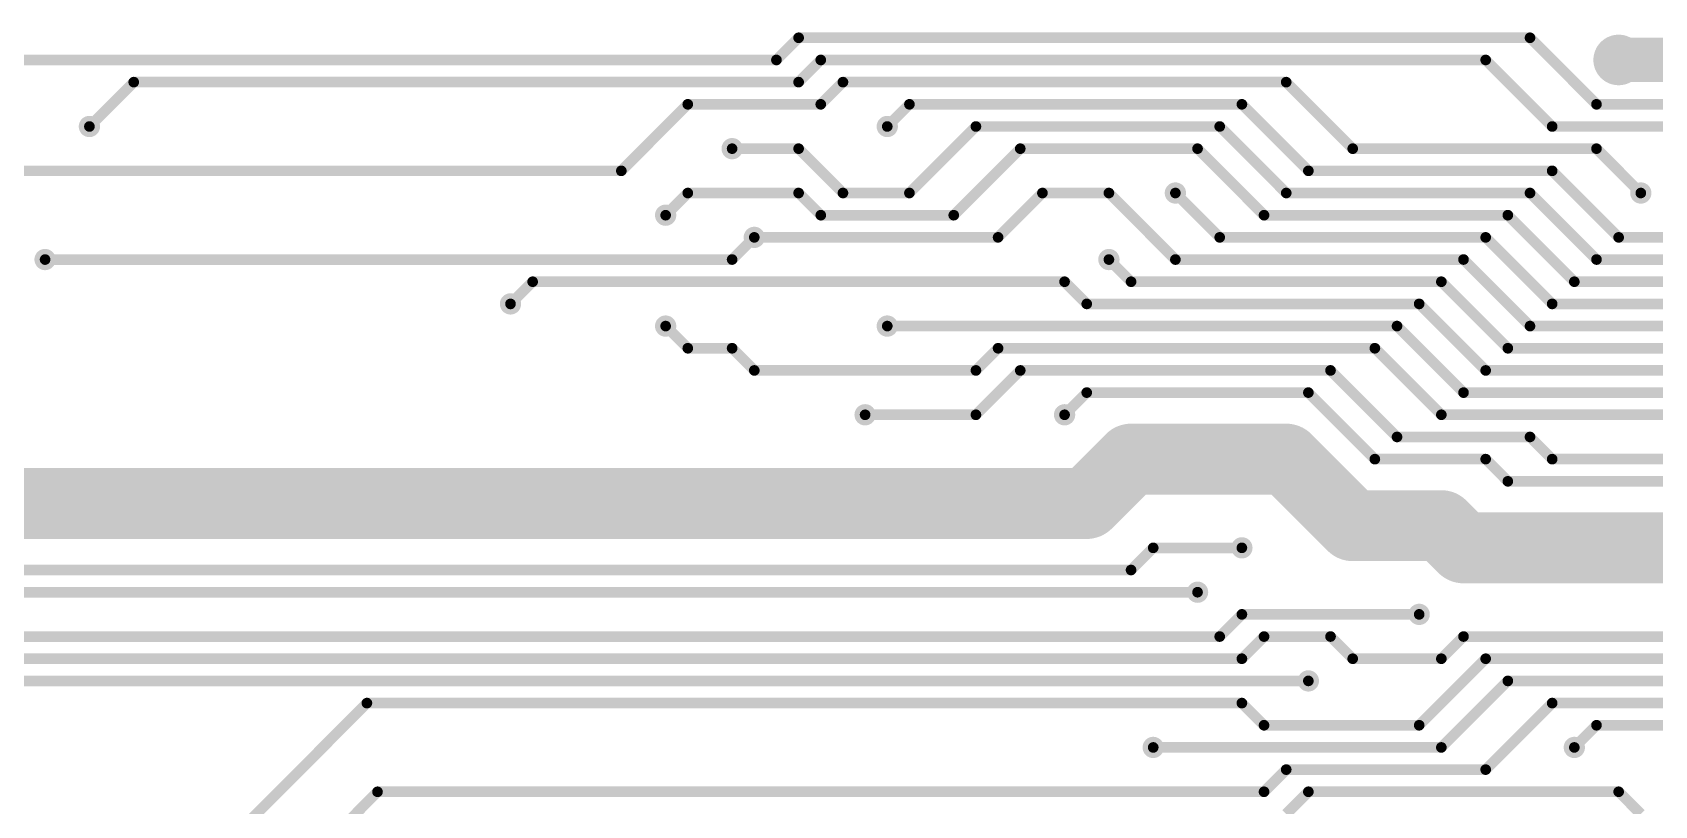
# Model space of a CAD drawing. Extents: x 0.24 to 7.39, y 0.21 to 4.62.
# Drawn here: x 1.807 to 3.636, y 2.28 to 3.152 of the extents above; entities that cross this region are included whole.
import ezdxf

# ---------------------------------------------------------------- set-up
doc = ezdxf.new("R2010")
doc.units = 0

msp = doc.modelspace()

# ---------------------------------------------------------------- linework, layer by layer
at = {"layer": 'TOP'}
for points, const_width in [([(2.671, 3.146), (2.646, 3.121)], 0.012), ([(3.496, 3.146), (2.671, 3.146)], 0.012), ([(3.571, 3.071), (3.496, 3.146)], 0.012), ([(3.596, 3.121), (3.771, 3.121)], 0.05), ([(2.646, 3.121), (1.071, 3.121)], 0.012), ([(2.671, 3.096), (2.696, 3.121)], 0.012), ([(2.696, 3.121), (3.446, 3.121)], 0.012), ([(3.446, 3.121), (3.521, 3.046)], 0.012), ([(1.871, 3.046), (1.921, 3.096)], 0.012), ([(1.921, 3.096), (2.671, 3.096)], 0.012), ([(2.696, 3.071), (2.721, 3.096)], 0.012), ([(2.721, 3.096), (3.221, 3.096)], 0.012), ([(3.221, 3.096), (3.296, 3.021)], 0.012), ([(2.471, 2.996), (2.546, 3.071)], 0.012), ([(2.546, 3.071), (2.696, 3.071)], 0.012), ([(2.796, 3.071), (2.771, 3.046)], 0.012), ([(3.171, 3.071), (2.796, 3.071)], 0.012), ([(3.246, 2.996), (3.171, 3.071)], 0.012), ([(3.721, 3.071), (3.571, 3.071)], 0.012), ([(2.871, 3.046), (2.796, 2.971)], 0.012), ([(3.146, 3.046), (2.871, 3.046)], 0.012), ([(3.221, 2.971), (3.146, 3.046)], 0.012), ([(3.521, 3.046), (3.671, 3.046)], 0.012), ([(2.671, 3.021), (2.596, 3.021)], 0.012), ([(2.721, 2.971), (2.671, 3.021)], 0.012), ([(2.921, 3.021), (2.846, 2.946)], 0.012), ([(3.121, 3.021), (2.921, 3.021)], 0.012), ([(3.196, 2.946), (3.121, 3.021)], 0.012), ([(3.296, 3.021), (3.571, 3.021)], 0.012), ([(3.571, 3.021), (3.621, 2.971)], 0.012), ([(0.971, 2.996), (2.471, 2.996)], 0.012), ([(3.521, 2.996), (3.246, 2.996)], 0.012), ([(3.596, 2.921), (3.521, 2.996)], 0.012), ([(2.546, 2.971), (2.521, 2.946)], 0.012), ([(2.671, 2.971), (2.546, 2.971)], 0.012), ([(2.696, 2.946), (2.671, 2.971)], 0.012), ([(2.796, 2.971), (2.721, 2.971)], 0.012), ([(2.896, 2.921), (2.946, 2.971)], 0.012), ([(2.946, 2.971), (3.021, 2.971)], 0.012), ([(3.021, 2.971), (3.096, 2.896)], 0.012), ([(3.096, 2.971), (3.146, 2.921)], 0.012), ([(3.496, 2.971), (3.221, 2.971)], 0.012), ([(3.571, 2.896), (3.496, 2.971)], 0.012), ([(2.846, 2.946), (2.696, 2.946)], 0.012), ([(3.471, 2.946), (3.196, 2.946)], 0.012), ([(3.546, 2.871), (3.471, 2.946)], 0.012), ([(2.621, 2.921), (2.596, 2.896)], 0.012), ([(2.596, 2.896), (2.621, 2.921)], 0.012), ([(2.621, 2.921), (2.896, 2.921)], 0.012), ([(3.146, 2.921), (3.446, 2.921)], 0.012), ([(3.446, 2.921), (3.521, 2.846)], 0.012), ([(3.646, 2.921), (3.596, 2.921)], 0.012), ([(2.596, 2.896), (1.821, 2.896)], 0.012), ([(1.821, 2.896), (2.596, 2.896)], 0.012), ([(3.021, 2.896), (3.046, 2.871)], 0.012), ([(3.096, 2.896), (3.421, 2.896)], 0.012), ([(3.421, 2.896), (3.496, 2.821)], 0.012), ([(3.721, 2.896), (3.571, 2.896)], 0.012), ([(2.346, 2.846), (2.371, 2.871)], 0.012), ([(2.371, 2.871), (2.971, 2.871)], 0.012), ([(2.971, 2.871), (2.996, 2.846)], 0.012), ([(3.046, 2.871), (3.396, 2.871)], 0.012), ([(3.396, 2.871), (3.471, 2.796)], 0.012), ([(3.746, 2.871), (3.546, 2.871)], 0.012), ([(2.996, 2.846), (3.371, 2.846)], 0.012), ([(3.371, 2.846), (3.446, 2.771)], 0.012), ([(3.521, 2.846), (3.896, 2.846)], 0.012), ([(2.521, 2.821), (2.546, 2.796)], 0.012), ([(2.771, 2.821), (3.346, 2.821)], 0.012), ([(3.346, 2.821), (3.421, 2.746)], 0.012), ([(3.496, 2.821), (3.921, 2.821)], 0.012), ([(2.546, 2.796), (2.596, 2.796)], 0.012), ([(2.596, 2.796), (2.621, 2.771)], 0.012), ([(2.871, 2.771), (2.896, 2.796)], 0.012), ([(2.896, 2.796), (3.321, 2.796)], 0.012), ([(3.321, 2.796), (3.396, 2.721)], 0.012), ([(3.471, 2.796), (3.946, 2.796)], 0.012), ([(2.621, 2.771), (2.871, 2.771)], 0.012), ([(2.871, 2.721), (2.921, 2.771)], 0.012), ([(2.921, 2.771), (3.271, 2.771)], 0.012), ([(3.271, 2.771), (3.346, 2.696)], 0.012), ([(3.446, 2.771), (3.971, 2.771)], 0.012), ([(2.971, 2.721), (2.996, 2.746)], 0.012), ([(2.996, 2.746), (3.246, 2.746)], 0.012), ([(3.246, 2.746), (3.321, 2.671)], 0.012), ([(3.421, 2.746), (3.996, 2.746)], 0.012), ([(2.746, 2.721), (2.871, 2.721)], 0.012), ([(3.396, 2.721), (4.021, 2.721)], 0.012), ([(3.046, 2.671), (2.996, 2.621)], 0.08), ([(3.221, 2.671), (3.046, 2.671)], 0.08), ([(3.296, 2.596), (3.221, 2.671)], 0.08), ([(3.346, 2.696), (3.496, 2.696)], 0.012), ([(3.496, 2.696), (3.521, 2.671)], 0.012), ([(3.321, 2.671), (3.446, 2.671)], 0.012), ([(3.446, 2.671), (3.471, 2.646)], 0.012), ([(3.521, 2.671), (4.246, 2.671)], 0.012), ([(2.996, 2.621), (1.721, 2.621)], 0.08), ([(3.396, 2.596), (3.296, 2.596)], 0.08), ([(3.421, 2.571), (3.396, 2.596)], 0.08), ([(3.471, 2.646), (4.196, 2.646)], 0.012), ([(4.146, 2.571), (3.421, 2.571)], 0.08), ([(3.046, 2.546), (3.071, 2.571)], 0.012), ([(3.071, 2.571), (3.171, 2.571)], 0.012), ([(1.621, 2.546), (3.046, 2.546)], 0.012), ([(3.121, 2.521), (1.596, 2.521)], 0.012), ([(3.146, 2.471), (3.171, 2.496)], 0.012), ([(3.171, 2.496), (3.371, 2.496)], 0.012), ([(1.571, 2.471), (3.146, 2.471)], 0.012), ([(3.196, 2.471), (3.171, 2.446)], 0.012), ([(3.271, 2.471), (3.196, 2.471)], 0.012), ([(3.296, 2.446), (3.271, 2.471)], 0.012), ([(3.421, 2.471), (3.396, 2.446)], 0.012), ([(4.146, 2.471), (3.421, 2.471)], 0.012), ([(3.171, 2.446), (1.471, 2.446)], 0.012), ([(3.396, 2.446), (3.296, 2.446)], 0.012), ([(3.446, 2.446), (3.371, 2.371)], 0.012), ([(4.171, 2.446), (3.446, 2.446)], 0.012), ([(1.796, 2.421), (3.246, 2.421)], 0.012), ([(3.396, 2.346), (3.471, 2.421)], 0.012), ([(3.471, 2.421), (4.221, 2.421)], 0.012), ([(2.184, 2.396), (1.933, 2.144)], 0.012), ([(3.171, 2.396), (2.184, 2.396)], 0.012), ([(3.196, 2.371), (3.171, 2.396)], 0.012), ([(3.446, 2.321), (3.521, 2.396)], 0.012), ([(3.521, 2.396), (4.271, 2.396)], 0.012), ([(3.371, 2.371), (3.196, 2.371)], 0.012), ([(3.571, 2.371), (3.546, 2.346)], 0.012), ([(4.121, 2.371), (3.571, 2.371)], 0.012), ([(3.071, 2.346), (3.396, 2.346)], 0.012), ([(3.196, 2.296), (3.221, 2.321)], 0.012), ([(3.221, 2.321), (3.446, 2.321)], 0.012), ([(2.091, 2.19), (2.196, 2.296)], 0.012), ([(2.196, 2.296), (3.196, 2.296)], 0.012), ([(3.246, 2.296), (3.221, 2.271)], 0.012), ([(3.596, 2.296), (3.246, 2.296)], 0.012), ([(3.621, 2.271), (3.596, 2.296)], 0.012)]:
    msp.add_lwpolyline(points, dxfattribs=dict(at, const_width=const_width))
for points, const_width in [([(2.668, 3.146, 1), (2.674, 3.146, 1)], 0.006), ([(2.668, 3.146, 1), (2.674, 3.146, 1)], 0.006), ([(3.493, 3.146, 1), (3.499, 3.146, 1)], 0.006), ([(3.493, 3.146, 1), (3.499, 3.146, 1)], 0.006), ([(3.582, 3.121, 1), (3.61, 3.121, 1)], 0.029), ([(3.5835, 3.121, 1), (3.6085, 3.121, 1)], 0.025), ([(2.643, 3.121, 1), (2.649, 3.121, 1)], 0.006), ([(2.643, 3.121, 1), (2.649, 3.121, 1)], 0.006), ([(2.693, 3.121, 1), (2.699, 3.121, 1)], 0.006), ([(2.693, 3.121, 1), (2.699, 3.121, 1)], 0.006), ([(3.443, 3.121, 1), (3.449, 3.121, 1)], 0.006), ([(3.443, 3.121, 1), (3.449, 3.121, 1)], 0.006), ([(1.918, 3.096, 1), (1.924, 3.096, 1)], 0.006), ([(1.918, 3.096, 1), (1.924, 3.096, 1)], 0.006), ([(2.668, 3.096, 1), (2.674, 3.096, 1)], 0.006), ([(2.668, 3.096, 1), (2.674, 3.096, 1)], 0.006), ([(2.718, 3.096, 1), (2.724, 3.096, 1)], 0.006), ([(2.718, 3.096, 1), (2.724, 3.096, 1)], 0.006), ([(3.218, 3.096, 1), (3.224, 3.096, 1)], 0.006), ([(3.218, 3.096, 1), (3.224, 3.096, 1)], 0.006), ([(2.543, 3.071, 1), (2.549, 3.071, 1)], 0.006), ([(2.543, 3.071, 1), (2.549, 3.071, 1)], 0.006), ([(2.693, 3.071, 1), (2.699, 3.071, 1)], 0.006), ([(2.693, 3.071, 1), (2.699, 3.071, 1)], 0.006), ([(2.793, 3.071, 1), (2.799, 3.071, 1)], 0.006), ([(2.793, 3.071, 1), (2.799, 3.071, 1)], 0.006), ([(3.168, 3.071, 1), (3.174, 3.071, 1)], 0.006), ([(3.168, 3.071, 1), (3.174, 3.071, 1)], 0.006), ([(3.568, 3.071, 1), (3.574, 3.071, 1)], 0.006), ([(3.568, 3.071, 1), (3.574, 3.071, 1)], 0.006), ([(1.865, 3.046, 1), (1.877, 3.046, 1)], 0.012), ([(2.765, 3.046, 1), (2.777, 3.046, 1)], 0.012), ([(1.868, 3.046, 1), (1.874, 3.046, 1)], 0.006), ([(2.768, 3.046, 1), (2.774, 3.046, 1)], 0.006), ([(2.868, 3.046, 1), (2.874, 3.046, 1)], 0.006), ([(2.868, 3.046, 1), (2.874, 3.046, 1)], 0.006), ([(3.143, 3.046, 1), (3.149, 3.046, 1)], 0.006), ([(3.143, 3.046, 1), (3.149, 3.046, 1)], 0.006), ([(3.518, 3.046, 1), (3.524, 3.046, 1)], 0.006), ([(3.518, 3.046, 1), (3.524, 3.046, 1)], 0.006), ([(2.59, 3.021, 1), (2.602, 3.021, 1)], 0.012), ([(2.593, 3.021, 1), (2.599, 3.021, 1)], 0.006), ([(2.668, 3.021, 1), (2.674, 3.021, 1)], 0.006), ([(2.668, 3.021, 1), (2.674, 3.021, 1)], 0.006), ([(2.918, 3.021, 1), (2.924, 3.021, 1)], 0.006), ([(2.918, 3.021, 1), (2.924, 3.021, 1)], 0.006), ([(3.118, 3.021, 1), (3.124, 3.021, 1)], 0.006), ([(3.118, 3.021, 1), (3.124, 3.021, 1)], 0.006), ([(3.293, 3.021, 1), (3.299, 3.021, 1)], 0.006), ([(3.293, 3.021, 1), (3.299, 3.021, 1)], 0.006), ([(3.568, 3.021, 1), (3.574, 3.021, 1)], 0.006), ([(3.568, 3.021, 1), (3.574, 3.021, 1)], 0.006), ([(2.468, 2.996, 1), (2.474, 2.996, 1)], 0.006), ([(2.468, 2.996, 1), (2.474, 2.996, 1)], 0.006), ([(3.243, 2.996, 1), (3.249, 2.996, 1)], 0.006), ([(3.243, 2.996, 1), (3.249, 2.996, 1)], 0.006), ([(3.518, 2.996, 1), (3.524, 2.996, 1)], 0.006), ([(3.518, 2.996, 1), (3.524, 2.996, 1)], 0.006), ([(3.09, 2.971, 1), (3.102, 2.971, 1)], 0.012), ([(3.615, 2.971, 1), (3.627, 2.971, 1)], 0.012), ([(2.543, 2.971, 1), (2.549, 2.971, 1)], 0.006), ([(2.543, 2.971, 1), (2.549, 2.971, 1)], 0.006), ([(2.668, 2.971, 1), (2.674, 2.971, 1)], 0.006), ([(2.668, 2.971, 1), (2.674, 2.971, 1)], 0.006), ([(2.718, 2.971, 1), (2.724, 2.971, 1)], 0.006), ([(2.718, 2.971, 1), (2.724, 2.971, 1)], 0.006), ([(2.793, 2.971, 1), (2.799, 2.971, 1)], 0.006), ([(2.793, 2.971, 1), (2.799, 2.971, 1)], 0.006), ([(2.943, 2.971, 1), (2.949, 2.971, 1)], 0.006), ([(2.943, 2.971, 1), (2.949, 2.971, 1)], 0.006), ([(3.018, 2.971, 1), (3.024, 2.971, 1)], 0.006), ([(3.018, 2.971, 1), (3.024, 2.971, 1)], 0.006), ([(3.093, 2.971, 1), (3.099, 2.971, 1)], 0.006), ([(3.218, 2.971, 1), (3.224, 2.971, 1)], 0.006), ([(3.218, 2.971, 1), (3.224, 2.971, 1)], 0.006), ([(3.493, 2.971, 1), (3.499, 2.971, 1)], 0.006), ([(3.493, 2.971, 1), (3.499, 2.971, 1)], 0.006), ([(3.618, 2.971, 1), (3.624, 2.971, 1)], 0.006), ([(2.515, 2.946, 1), (2.527, 2.946, 1)], 0.012), ([(2.518, 2.946, 1), (2.524, 2.946, 1)], 0.006), ([(2.693, 2.946, 1), (2.699, 2.946, 1)], 0.006), ([(2.693, 2.946, 1), (2.699, 2.946, 1)], 0.006), ([(2.843, 2.946, 1), (2.849, 2.946, 1)], 0.006), ([(2.843, 2.946, 1), (2.849, 2.946, 1)], 0.006), ([(3.193, 2.946, 1), (3.199, 2.946, 1)], 0.006), ([(3.193, 2.946, 1), (3.199, 2.946, 1)], 0.006), ([(3.468, 2.946, 1), (3.474, 2.946, 1)], 0.006), ([(3.468, 2.946, 1), (3.474, 2.946, 1)], 0.006), ([(2.615, 2.921, 1), (2.627, 2.921, 1)], 0.012), ([(2.618, 2.921, 1), (2.624, 2.921, 1)], 0.006), ([(2.618, 2.921, 1), (2.624, 2.921, 1)], 0.006), ([(2.618, 2.921, 1), (2.624, 2.921, 1)], 0.006), ([(2.893, 2.921, 1), (2.899, 2.921, 1)], 0.006), ([(2.893, 2.921, 1), (2.899, 2.921, 1)], 0.006), ([(3.143, 2.921, 1), (3.149, 2.921, 1)], 0.006), ([(3.143, 2.921, 1), (3.149, 2.921, 1)], 0.006), ([(3.443, 2.921, 1), (3.449, 2.921, 1)], 0.006), ([(3.443, 2.921, 1), (3.449, 2.921, 1)], 0.006), ([(3.593, 2.921, 1), (3.599, 2.921, 1)], 0.006), ([(3.593, 2.921, 1), (3.599, 2.921, 1)], 0.006), ([(1.815, 2.896, 1), (1.827, 2.896, 1)], 0.012), ([(1.815, 2.896, 1), (1.827, 2.896, 1)], 0.012), ([(1.818, 2.896, 1), (1.824, 2.896, 1)], 0.006), ([(1.818, 2.896, 1), (1.824, 2.896, 1)], 0.006), ([(2.593, 2.896, 1), (2.599, 2.896, 1)], 0.006), ([(2.593, 2.896, 1), (2.599, 2.896, 1)], 0.006), ([(2.593, 2.896, 1), (2.599, 2.896, 1)], 0.006), ([(2.593, 2.896, 1), (2.599, 2.896, 1)], 0.006), ([(3.015, 2.896, 1), (3.027, 2.896, 1)], 0.012), ([(3.018, 2.896, 1), (3.024, 2.896, 1)], 0.006), ([(3.093, 2.896, 1), (3.099, 2.896, 1)], 0.006), ([(3.093, 2.896, 1), (3.099, 2.896, 1)], 0.006), ([(3.418, 2.896, 1), (3.424, 2.896, 1)], 0.006), ([(3.418, 2.896, 1), (3.424, 2.896, 1)], 0.006), ([(3.568, 2.896, 1), (3.574, 2.896, 1)], 0.006), ([(3.568, 2.896, 1), (3.574, 2.896, 1)], 0.006), ([(2.368, 2.871, 1), (2.374, 2.871, 1)], 0.006), ([(2.368, 2.871, 1), (2.374, 2.871, 1)], 0.006), ([(2.968, 2.871, 1), (2.974, 2.871, 1)], 0.006), ([(2.968, 2.871, 1), (2.974, 2.871, 1)], 0.006), ([(3.043, 2.871, 1), (3.049, 2.871, 1)], 0.006), ([(3.043, 2.871, 1), (3.049, 2.871, 1)], 0.006), ([(3.393, 2.871, 1), (3.399, 2.871, 1)], 0.006), ([(3.393, 2.871, 1), (3.399, 2.871, 1)], 0.006), ([(3.543, 2.871, 1), (3.549, 2.871, 1)], 0.006), ([(3.543, 2.871, 1), (3.549, 2.871, 1)], 0.006), ([(2.34, 2.846, 1), (2.352, 2.846, 1)], 0.012), ([(2.343, 2.846, 1), (2.349, 2.846, 1)], 0.006), ([(2.993, 2.846, 1), (2.999, 2.846, 1)], 0.006), ([(2.993, 2.846, 1), (2.999, 2.846, 1)], 0.006), ([(3.368, 2.846, 1), (3.374, 2.846, 1)], 0.006), ([(3.368, 2.846, 1), (3.374, 2.846, 1)], 0.006), ([(3.518, 2.846, 1), (3.524, 2.846, 1)], 0.006), ([(3.518, 2.846, 1), (3.524, 2.846, 1)], 0.006), ([(2.515, 2.821, 1), (2.527, 2.821, 1)], 0.012), ([(2.518, 2.821, 1), (2.524, 2.821, 1)], 0.006), ([(2.765, 2.821, 1), (2.777, 2.821, 1)], 0.012), ([(2.768, 2.821, 1), (2.774, 2.821, 1)], 0.006), ([(3.343, 2.821, 1), (3.349, 2.821, 1)], 0.006), ([(3.343, 2.821, 1), (3.349, 2.821, 1)], 0.006), ([(3.493, 2.821, 1), (3.499, 2.821, 1)], 0.006), ([(3.493, 2.821, 1), (3.499, 2.821, 1)], 0.006), ([(2.543, 2.796, 1), (2.549, 2.796, 1)], 0.006), ([(2.543, 2.796, 1), (2.549, 2.796, 1)], 0.006), ([(2.593, 2.796, 1), (2.599, 2.796, 1)], 0.006), ([(2.593, 2.796, 1), (2.599, 2.796, 1)], 0.006), ([(2.893, 2.796, 1), (2.899, 2.796, 1)], 0.006), ([(2.893, 2.796, 1), (2.899, 2.796, 1)], 0.006), ([(3.318, 2.796, 1), (3.324, 2.796, 1)], 0.006), ([(3.318, 2.796, 1), (3.324, 2.796, 1)], 0.006), ([(3.468, 2.796, 1), (3.474, 2.796, 1)], 0.006), ([(3.468, 2.796, 1), (3.474, 2.796, 1)], 0.006), ([(2.618, 2.771, 1), (2.624, 2.771, 1)], 0.006), ([(2.618, 2.771, 1), (2.624, 2.771, 1)], 0.006), ([(2.868, 2.771, 1), (2.874, 2.771, 1)], 0.006), ([(2.868, 2.771, 1), (2.874, 2.771, 1)], 0.006), ([(2.918, 2.771, 1), (2.924, 2.771, 1)], 0.006), ([(2.918, 2.771, 1), (2.924, 2.771, 1)], 0.006), ([(3.268, 2.771, 1), (3.274, 2.771, 1)], 0.006), ([(3.268, 2.771, 1), (3.274, 2.771, 1)], 0.006), ([(3.443, 2.771, 1), (3.449, 2.771, 1)], 0.006), ([(3.443, 2.771, 1), (3.449, 2.771, 1)], 0.006), ([(2.993, 2.746, 1), (2.999, 2.746, 1)], 0.006), ([(2.993, 2.746, 1), (2.999, 2.746, 1)], 0.006), ([(3.243, 2.746, 1), (3.249, 2.746, 1)], 0.006), ([(3.243, 2.746, 1), (3.249, 2.746, 1)], 0.006), ([(3.418, 2.746, 1), (3.424, 2.746, 1)], 0.006), ([(3.418, 2.746, 1), (3.424, 2.746, 1)], 0.006), ([(2.74, 2.721, 1), (2.752, 2.721, 1)], 0.012), ([(2.743, 2.721, 1), (2.749, 2.721, 1)], 0.006), ([(2.868, 2.721, 1), (2.874, 2.721, 1)], 0.006), ([(2.868, 2.721, 1), (2.874, 2.721, 1)], 0.006), ([(2.965, 2.721, 1), (2.977, 2.721, 1)], 0.012), ([(2.968, 2.721, 1), (2.974, 2.721, 1)], 0.006), ([(3.393, 2.721, 1), (3.399, 2.721, 1)], 0.006), ([(3.393, 2.721, 1), (3.399, 2.721, 1)], 0.006), ([(3.026, 2.671, 1), (3.066, 2.671, 1)], 0.04), ([(3.026, 2.671, 1), (3.066, 2.671, 1)], 0.04), ([(3.201, 2.671, 1), (3.241, 2.671, 1)], 0.04), ([(3.201, 2.671, 1), (3.241, 2.671, 1)], 0.04), ([(3.343, 2.696, 1), (3.349, 2.696, 1)], 0.006), ([(3.343, 2.696, 1), (3.349, 2.696, 1)], 0.006), ([(3.493, 2.696, 1), (3.499, 2.696, 1)], 0.006), ([(3.493, 2.696, 1), (3.499, 2.696, 1)], 0.006), ([(3.318, 2.671, 1), (3.324, 2.671, 1)], 0.006), ([(3.318, 2.671, 1), (3.324, 2.671, 1)], 0.006), ([(3.443, 2.671, 1), (3.449, 2.671, 1)], 0.006), ([(3.443, 2.671, 1), (3.449, 2.671, 1)], 0.006), ([(3.518, 2.671, 1), (3.524, 2.671, 1)], 0.006), ([(3.518, 2.671, 1), (3.524, 2.671, 1)], 0.006), ([(2.976, 2.621, 1), (3.016, 2.621, 1)], 0.04), ([(2.976, 2.621, 1), (3.016, 2.621, 1)], 0.04), ([(3.276, 2.596, 1), (3.316, 2.596, 1)], 0.04), ([(3.276, 2.596, 1), (3.316, 2.596, 1)], 0.04), ([(3.376, 2.596, 1), (3.416, 2.596, 1)], 0.04), ([(3.376, 2.596, 1), (3.416, 2.596, 1)], 0.04), ([(3.468, 2.646, 1), (3.474, 2.646, 1)], 0.006), ([(3.468, 2.646, 1), (3.474, 2.646, 1)], 0.006), ([(3.401, 2.571, 1), (3.441, 2.571, 1)], 0.04), ([(3.401, 2.571, 1), (3.441, 2.571, 1)], 0.04), ([(3.165, 2.571, 1), (3.177, 2.571, 1)], 0.012), ([(3.068, 2.571, 1), (3.074, 2.571, 1)], 0.006), ([(3.068, 2.571, 1), (3.074, 2.571, 1)], 0.006), ([(3.168, 2.571, 1), (3.174, 2.571, 1)], 0.006), ([(3.043, 2.546, 1), (3.049, 2.546, 1)], 0.006), ([(3.043, 2.546, 1), (3.049, 2.546, 1)], 0.006), ([(3.115, 2.521, 1), (3.127, 2.521, 1)], 0.012), ([(3.118, 2.521, 1), (3.124, 2.521, 1)], 0.006), ([(3.365, 2.496, 1), (3.377, 2.496, 1)], 0.012), ([(3.168, 2.496, 1), (3.174, 2.496, 1)], 0.006), ([(3.168, 2.496, 1), (3.174, 2.496, 1)], 0.006), ([(3.368, 2.496, 1), (3.374, 2.496, 1)], 0.006), ([(3.143, 2.471, 1), (3.149, 2.471, 1)], 0.006), ([(3.143, 2.471, 1), (3.149, 2.471, 1)], 0.006), ([(3.193, 2.471, 1), (3.199, 2.471, 1)], 0.006), ([(3.193, 2.471, 1), (3.199, 2.471, 1)], 0.006), ([(3.268, 2.471, 1), (3.274, 2.471, 1)], 0.006), ([(3.268, 2.471, 1), (3.274, 2.471, 1)], 0.006), ([(3.418, 2.471, 1), (3.424, 2.471, 1)], 0.006), ([(3.418, 2.471, 1), (3.424, 2.471, 1)], 0.006), ([(3.168, 2.446, 1), (3.174, 2.446, 1)], 0.006), ([(3.168, 2.446, 1), (3.174, 2.446, 1)], 0.006), ([(3.293, 2.446, 1), (3.299, 2.446, 1)], 0.006), ([(3.293, 2.446, 1), (3.299, 2.446, 1)], 0.006), ([(3.393, 2.446, 1), (3.399, 2.446, 1)], 0.006), ([(3.393, 2.446, 1), (3.399, 2.446, 1)], 0.006), ([(3.443, 2.446, 1), (3.449, 2.446, 1)], 0.006), ([(3.443, 2.446, 1), (3.449, 2.446, 1)], 0.006), ([(3.24, 2.421, 1), (3.252, 2.421, 1)], 0.012), ([(3.243, 2.421, 1), (3.249, 2.421, 1)], 0.006), ([(3.468, 2.421, 1), (3.474, 2.421, 1)], 0.006), ([(3.468, 2.421, 1), (3.474, 2.421, 1)], 0.006), ([(2.181, 2.396, 1), (2.187, 2.396, 1)], 0.006), ([(2.181, 2.396, 1), (2.187, 2.396, 1)], 0.006), ([(3.168, 2.396, 1), (3.174, 2.396, 1)], 0.006), ([(3.168, 2.396, 1), (3.174, 2.396, 1)], 0.006), ([(3.518, 2.396, 1), (3.524, 2.396, 1)], 0.006), ([(3.518, 2.396, 1), (3.524, 2.396, 1)], 0.006), ([(3.193, 2.371, 1), (3.199, 2.371, 1)], 0.006), ([(3.193, 2.371, 1), (3.199, 2.371, 1)], 0.006), ([(3.368, 2.371, 1), (3.374, 2.371, 1)], 0.006), ([(3.368, 2.371, 1), (3.374, 2.371, 1)], 0.006), ([(3.568, 2.371, 1), (3.574, 2.371, 1)], 0.006), ([(3.568, 2.371, 1), (3.574, 2.371, 1)], 0.006), ([(3.065, 2.346, 1), (3.077, 2.346, 1)], 0.012), ([(3.068, 2.346, 1), (3.074, 2.346, 1)], 0.006), ([(3.393, 2.346, 1), (3.399, 2.346, 1)], 0.006), ([(3.393, 2.346, 1), (3.399, 2.346, 1)], 0.006), ([(3.54, 2.346, 1), (3.552, 2.346, 1)], 0.012), ([(3.543, 2.346, 1), (3.549, 2.346, 1)], 0.006), ([(3.218, 2.321, 1), (3.224, 2.321, 1)], 0.006), ([(3.218, 2.321, 1), (3.224, 2.321, 1)], 0.006), ([(3.443, 2.321, 1), (3.449, 2.321, 1)], 0.006), ([(3.443, 2.321, 1), (3.449, 2.321, 1)], 0.006), ([(2.193, 2.296, 1), (2.199, 2.296, 1)], 0.006), ([(2.193, 2.296, 1), (2.199, 2.296, 1)], 0.006), ([(3.193, 2.296, 1), (3.199, 2.296, 1)], 0.006), ([(3.193, 2.296, 1), (3.199, 2.296, 1)], 0.006), ([(3.243, 2.296, 1), (3.249, 2.296, 1)], 0.006), ([(3.243, 2.296, 1), (3.249, 2.296, 1)], 0.006), ([(3.593, 2.296, 1), (3.599, 2.296, 1)], 0.006), ([(3.593, 2.296, 1), (3.599, 2.296, 1)], 0.006)]:
    msp.add_lwpolyline(points, format="xyb", close=True, dxfattribs=dict(at, const_width=const_width))

doc.saveas('drawing.dxf')
